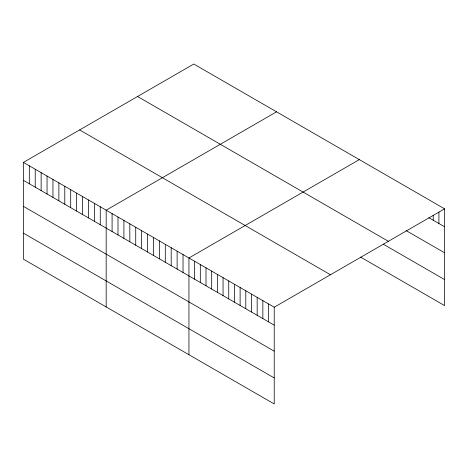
<?xml version="1.0" encoding="UTF-8"?>
<svg xmlns="http://www.w3.org/2000/svg" width="468" height="468" viewBox="0 0 468 468"><rect width="100%" height="100%" fill="white"/><g stroke="black" fill="none" stroke-linecap="round" stroke-linejoin="round"><path stroke-width="0.7" d="M23.4 162.396L274.225 307.213L274.225 403.966L23.4 259.155L23.4 162.396L193.775 64.034L444.6 208.845L444.6 305.604L360.582 257.096M276.547 111.823L106.172 210.185L106.172 306.944M359.319 159.611L188.943 257.973L188.943 354.732M274.225 307.213L444.6 208.845M428.805 217.673L444.6 226.793M406.066 230.554L444.6 252.802M137.551 96.496L388.376 241.307M383.327 244.22L444.6 279.595M79.624 129.934L330.449 274.751M23.4 180.344L274.225 325.155M23.4 206.353L274.225 351.164M23.4 233.146L274.225 377.957M438.914 212.022L438.914 223.511M433.228 215.204L433.228 220.229M268.538 303.925L268.538 321.873M262.852 300.643L262.852 318.591M257.172 297.361L257.172 315.309M251.486 294.079L251.486 312.027M245.799 290.798L245.799 308.745M240.113 287.516L240.113 305.464M234.427 284.234L234.427 302.182M228.741 280.952L228.741 298.9M223.055 277.67L223.055 295.612M217.374 274.388L217.374 292.33M211.688 271.107L211.688 289.048M206.002 267.819L206.002 285.767M200.316 264.537L200.316 282.485M194.629 261.255L194.629 279.203M183.035 254.563L183.035 272.505M177.12 251.146L177.12 269.094M171.206 247.736L171.206 265.678M165.298 244.319L165.298 262.267M159.383 240.909L159.383 258.851M153.469 237.492L153.469 255.44M147.56 234.082L147.56 252.024M141.646 230.665L141.646 248.613M135.732 227.255L135.732 245.197M129.823 223.839L129.823 241.786M123.909 220.428L123.909 238.37M117.994 217.012L117.994 234.959M112.086 213.601L112.086 231.543M100.257 206.774L100.257 224.716M94.349 203.358L94.349 221.305M88.434 199.947L88.434 217.889M82.526 196.531L82.526 214.479M76.612 193.12L76.612 211.062M70.697 189.704L70.697 207.652M64.789 186.293L64.789 204.235M58.874 182.877L58.874 200.825M52.96 179.466L52.96 197.408M47.052 176.05L47.052 193.998M41.137 172.639L41.137 190.581M35.223 169.223L35.223 187.171M29.314 165.812L29.314 183.754"/></g></svg>
